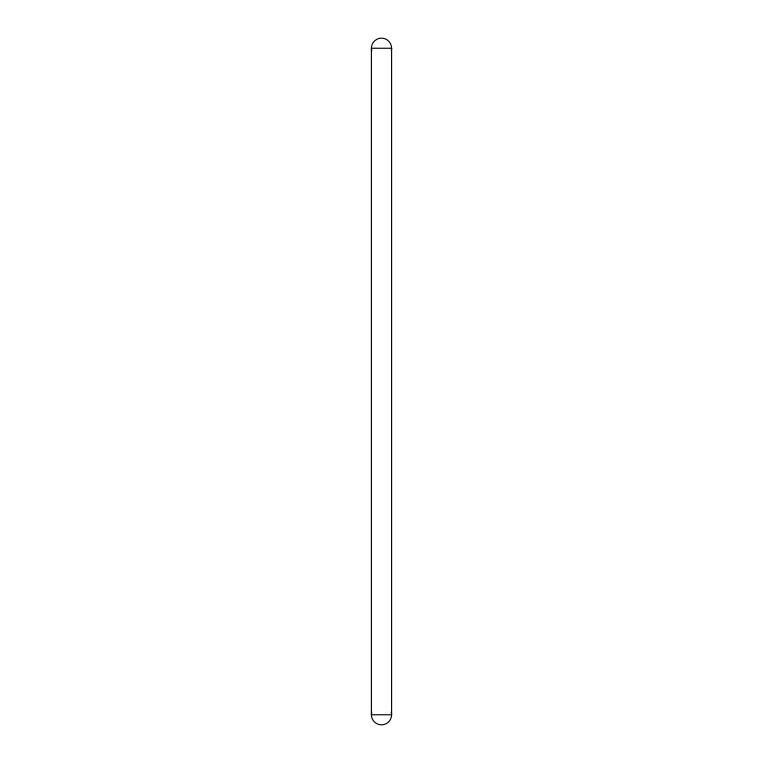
<?xml version="1.0" encoding="UTF-8"?>
<svg xmlns="http://www.w3.org/2000/svg" width="763" height="763" viewBox="0 0 763 763"><rect width="100%" height="100%" fill="white"/><g stroke="black" fill="none" stroke-linecap="round" stroke-linejoin="round"><path stroke-width="1.14" d="M391.257 712.137A10.1 10.1 0 0 1 381.5 724.85A10.1 10.1 0 0 1 371.743 712.137M371.743 50.863A10.1 10.1 0 0 1 381.5 38.15A10.1 10.1 0 0 1 391.257 50.863M391.6 48.25L371.4 48.25L371.4 714.75L391.6 714.75L391.6 48.25"/></g></svg>
